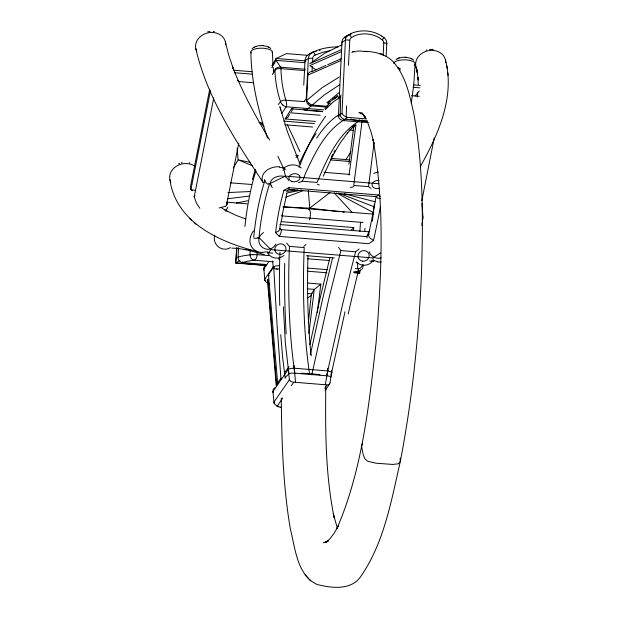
<?xml version="1.0" encoding="UTF-8"?>
<svg xmlns="http://www.w3.org/2000/svg" width="618" height="618" viewBox="0 0 618 618"><rect width="100%" height="100%" fill="white"/><g stroke="black" fill="none" stroke-linecap="round" stroke-linejoin="round"><path stroke-width="0.93" d="M399.946 70.452L399.954 68.567L397.42 67.354M362.519 119.977L361.654 120.34A5.114 4.874 41.9 0 1 360.657 120.541L344.126 119.197A5.075 4.836 41.4 0 1 340.224 114.956L340.68 96.006A5.075 4.836 41.6 0 1 341.059 94.902M325.771 386.459C325.315 430.275 325.331 474.616 334.207 517.722L333.233 513.666L337.413 528.32M329.178 384.334L329.919 383.121L329.062 384.674L326.968 384.983L324.829 388.374M307.98 255.937C306.991 288.676 307.718 321.499 310.893 354.114M327.702 368.274L327.741 370.939L325.284 384.751L295.512 382.326L294.029 365.532M366.459 118.888L347.849 117.374A5.724 5.562 57.3 0 1 346.165 116.987L343.577 115.442L341.993 113.449L345.416 40.162A3.893 0.649 8 0 1 349.796 40.255A3.438 3.337 55 0 1 351.542 37.474L353.434 36.57M346.173 116.972L346.582 105.91M256.995 254.701L257.096 252.098M250.367 249.996C249.68 253.233 249.494 259.684 254.16 260.217L273.21 261.777M415.126 63.839L413.697 85.415L411.256 103.144M309.626 374.392C303.484 332.453 302.588 289.881 304.203 247.579L289.425 246.373C287.818 288.428 288.699 331.294 294.848 373.187L310.491 374.477A5.114 1.159 2.1 0 1 311.433 374.624L312.183 374.786M348.467 65.323L349.765 40.278M359.305 119.73L360.047 120.186A5.114 4.874 41.8 0 0 361.09 120.58L361.97 120.726L361.607 124.797L353.743 185.439L368.513 186.644L371.086 188.413M311.789 53.055L308.204 54.708A7.71 7.339 58 0 0 305.037 60.502L303.755 85.176M307.107 101.445L306.227 99.336L308.359 58.54L305.037 60.502M326.536 107.146L311.209 105.894A5.029 4.882 54.9 0 1 306.574 100.518L307.903 75.079L340.487 60.773M312.028 71.819L312.314 66.365M312.507 62.781L312.739 58.347A3.862 3.747 55 0 1 315.134 55.048A3.901 0.919 70.1 0 0 313.017 52.09M344.991 37.01A6.759 6.381 56 0 0 341.939 42.418L338.425 115.852L341.993 113.449M383.129 55.62L383.786 43.059A3.438 3.337 55 0 0 382.318 39.985L380.541 38.779M386.134 56.223L386.798 43.538L386.551 44.303M360.51 222.287L359.869 231.603M364.968 228.413L364.767 231.665M194.261 196.771L196.424 203.268L199.9 208.289M265.454 265.477L235.69 263.052L236.648 247.88M237.034 247.71L235.69 263.052M238.656 247.748L238.069 257.15A116.06 11.263 3.6 0 1 250.228 254.848L250.931 254.732M353.589 230.676L353.782 227.571L281.391 221.661M360.116 270.136L359.545 273.148L353.782 272.677M286.876 193.65L282.287 214.577L282.403 213.959C282.48 219.877 277.969 229.023 280.873 229.409L279.452 228.397M421.986 203.476L422.905 216.748L421.947 225.601M422.279 223.955L422.905 216.748M280.155 229.139L278.788 230.985L275.589 232.592L279.282 236.4L368.668 243.693L373.519 240.58A199.506 27.084 -74.1 0 0 380.402 206.566M289.456 114.029L288.096 117.072L285.192 118.926L315.365 121.406M308.382 322.333L311.395 293.813L314.245 289.595L308.869 333.311M368.513 186.644L374.021 142.951M348.9 164.203L353.875 125.771M349.046 175.048L355.976 124.674M317.266 312.662L320.866 284.141L308.042 283.09M417.181 97.003L417.714 92.739M329.919 383.145L331.742 372.762L330.939 374.052M209.749 89.116L190.383 187.161L190.931 189.641L192.492 190.753M210.483 90.661L190.931 189.641L195.643 190.491M194.268 196.678L213.789 97.868M226.466 205.331L238.726 143.276M309.541 219.892C310.375 217.096 311.418 210.406 308.699 209.147M421.824 200.765L434.253 137.86M386.76 43.53A6.721 6.543 32.6 0 0 383.84 37.497L382.318 39.985M362.527 264.805C362.071 268.081 358.293 269.657 355.335 268.467M309.865 344.728L320.394 296.957L329.888 257.698M310.499 354.083L322.017 301.53L332.561 257.945M383.933 37.59L383.708 38.022M345.006 311.766L331.063 375.219M330.823 376.238L330.383 377.49M308.946 374.523L309.85 374.493A5.114 1.159 2.1 0 1 310.931 374.516L311.773 374.562L312.082 373.473L329.139 297.505L340.881 250.568L338.571 247.347M326.605 375.775L342.372 305.346L351.905 266.088L355.651 251.773L359.12 249M287.872 190.05L286.52 190.962L283.948 190.267A199.506 96.485 82 0 0 275.589 232.6M252.414 179.514L255.327 169.278M298.486 182.495C304.133 182.41 304.017 175.442 306.304 171.619C315.404 152.051 325.701 130.707 344.991 119.344M323.268 176.138L332.847 155.458M333.048 98.625C332.963 101.9 322.063 103.445 330.591 103.005M280.016 224.558L368.961 231.812L366.76 236.408L368.328 235.381L369.61 237.683L373.519 240.58M338.285 525.957L336.88 528.714C362.202 470.105 369.008 405.516 376.107 342.658C381.453 275.103 385.184 206.335 372.986 139.297L373.96 143.353L371.387 133.109L367.687 122.588M332.059 155.728L332.986 153.952M333.921 152.198L334.863 150.483M285.145 118.942L291.387 108.83L322.449 111.364M332.469 156.161L339.993 143.268L347.826 132.553M420.603 166.08C438.34 134.322 454.979 97.034 445.501 59.992M338.208 526.034L334.299 532.986L329.981 538.734L325.748 542.442L328.637 540.727M271.889 65.763L276.099 58.463L286.497 53.604L307.664 55.334M271.881 67.648L276.084 60.355L276.099 58.463L305.864 60.896M272.399 74.593L275.025 70.043A2.487 2.271 30 0 1 277.158 67.887M362.333 268.83L362.843 267.973M233.334 167.895L238.131 159.83L237.134 148.39M275.898 244.033C267.98 257.559 250.398 241.762 263.469 232.553M328.799 384.952L328.027 386.196M281.816 113.303L286.219 106.767L323.67 109.842M327.633 386.822L325.176 390.661M345.779 159.877L350.916 151.75M291.348 111.788L292.244 110.375M316.655 138.138C322.882 128.783 330.221 119.66 340.178 114.083M279.042 265.755A5.029 1.56 1.1 0 0 273.704 266.906L268.482 274.647L277.714 383.987M274.786 403.353A6.721 1.669 -2.7 0 1 273.967 402.117L272.932 391.534L288.374 369.224L289.386 379.838L291.086 381.576L293.766 382.272L291.325 385.64M280.24 407.131L278.618 406.659A3.438 1.066 1.1 0 1 277.613 405.632L282.75 398.007M272.7 261.028L273.125 266.93L264.743 279.321A7.648 2.078 -2.2 0 0 265.431 280.688M369.131 234.183L368.39 235.28A204.882 26.435 -74.4 0 0 375.875 197.621M268.39 262.271L263.863 268.946L264.743 279.321A3.87 3.608 34.2 0 0 267.895 282.92M277.188 383.616L280.981 378.046M278.347 104.535L280.827 101.113L283.824 100.101L304.844 101.63M226.319 209.734L227.215 208.351A1.908 0.711 -64.5 0 0 227.725 207.169M225.377 211.055L226.003 210.174M284.875 372.43L288.32 367.61M289.379 379.815L273.921 402.117A3.893 3.677 20.6 0 0 277.598 405.694M415.149 95.991L419.344 90.9M347.687 117.474L342.92 120.68L342.465 120.325M362.557 443.16L361.623 446.389L363.137 454.508L364.859 458.78L367.818 461.314L376.107 463.214L392.708 464.442L398.316 463.801L400.255 461.669C412.276 399.537 418.803 336.424 421.484 273.218C423.114 220.162 423.415 166.559 413.921 114.137C410.058 97.474 406.868 79.699 396.339 65.701C389.494 55.203 376.725 51.634 364.852 51.348M325.168 109.811L333.179 101.978L340.58 96.879M347.216 133.233L351.881 128.065M351.318 230.19L353.55 227.803M324.906 108.444L329.564 103.337L325.524 107.764M252.059 48.814L252.561 48.297M351.256 128.76L355.412 124.875M326.922 102.712L339.274 92.476M306.567 100.518L321.862 87.918L339.259 76.98M311.294 105.817L324.35 94.909L339.529 84.851M305.362 110.143L305.485 110.182A3.716 3.6 53.4 0 0 305.74 110.243L305.81 110.251A3.553 3.445 53.9 0 0 306.134 110.29L311.997 104.998L327.192 106.242M293.148 108.946L291.449 108.868M333.913 98.501L337.405 95.558M338.185 97.559L339.236 96.702M320.866 284.141L314.454 289.371L307.911 288.853M304.35 100.811L306.227 99.336M333.689 99.459L337.938 96.138M330.02 192.468L309.811 208.15L282.936 206.899M253.133 47.825L254.052 47.238L253.565 47.516M307.671 298.007L311.495 295.358M396.038 59.482L399.282 57.914L402.982 57.242L407.37 57.435L411.225 58.586M374.554 260.541L373.403 261.314L369.711 261.035M369.827 231.093L369.409 231.371M239.946 260.34L236.084 262.882L265.848 265.307M378.788 183.739L285.315 176.122L269.587 183.785A199.274 96.377 82 0 0 258.981 237.497L270.8 249.61L372.855 257.93L380.472 252.963M341.893 42.418L345.416 40.162M344.991 38.053A3.971 0.95 58.3 0 1 345.037 37.072L350.862 33.712M312.299 293.272L311.395 293.813L307.687 293.511M253.766 47.401L256.138 46.335L255.543 46.535M309.572 54.005C318.085 48.884 328.266 46.868 338.123 46.883M345.014 37.049L347.37 35.805M359.792 120.549C337.683 133.928 326.798 159.498 317.065 182.449L302.287 181.244M283.948 190.267L288.907 187.671L378.293 194.956L380.309 196.802M341.986 44.782L325.014 53.071L309.865 63.623L341.654 49.594M397.907 58.424L397.173 58.772M282.913 170.329L284.11 169.757L285.315 176.122M351.843 52.352L352.368 52.113M309.757 65.624L341.545 51.595M312.723 71.255L325.941 65.454M327.702 64.681L341.793 58.494M315.126 55.041L322.959 52.221L330.692 50.583M178.517 163.847L179.575 163.407M225.385 206.265L223.762 206.775M323.245 542.851L327.347 541.229M328.467 540.796L325.199 542.079L326.93 541.847M312.538 52.754L313.287 52.468M285.91 197.188L302.812 190.784M255.752 46.466L259.166 45.67L263.021 45.608L267.092 46.443L269.881 47.833M399.282 57.914L398.479 58.192M315.559 51.642L316.323 51.387M352.917 51.904L354.037 51.58M426.018 50.174L426.806 49.927M381.059 257.822C376.269 259.506 370.599 256.478 369.201 251.642M258.262 237.752L257.66 237.891M319.406 50.452L320.186 50.251M223.198 206.914L219.089 207.957M181.12 162.897L182.279 162.619M265.941 251.881L262.488 252.383M236.362 203.036L247.702 200.78M286.428 193.079L301.538 190.074M207.718 31.812L210.074 31.456M254.16 260.217L254.199 260.217A129.649 12.584 3.6 0 0 242.658 262.58A5.029 4.913 66.7 0 1 238.084 257.15M227.308 198.803L249.185 196.084M287.223 191.356L297.683 190.058M429.51 49.425L433.118 49.432L432.631 49.394M251.526 254.67L251.487 254.67A8.088 0.842 0.4 0 0 250.908 254.724M380.364 198.532L377.382 198.077L376.092 196.346M252.438 254.593L253.504 254.546M277.814 268.9L277.845 268.9A4.241 1.329 1.1 0 1 279.066 268.876M227.918 192.577L249.881 191.534M288.088 189.711L294.778 189.394M231.773 248.142L237.335 248.366L246.783 249.857M301.12 373.264L302.333 373.28A32.236 10.707 0.8 0 1 307.1 373.496L315.945 374.245A28.698 9.533 0.8 0 1 318.958 374.632L320.054 374.809M263.021 45.608L262.179 45.554M405.964 57.265L405.122 57.211M230.46 182.858L251.557 184.458M362.611 222.457L281.29 215.829M294.825 373.179L293.959 373.133A5.075 1.151 2.3 0 0 289.116 373.658M256.941 254.624L269.124 255.62M311.773 374.562L326.605 375.775M352.747 51.588L355.582 51.819M380.116 53.82L382.001 53.975M398.038 68.405L399.954 68.567M304.89 62.704L276.084 60.355L280.742 67.432M277.698 67.679A2.518 0.912 0.4 0 1 280.487 67.2L305.408 69.224M281.399 103.43L281.368 103.384A8.088 7.346 37.6 0 1 280.958 102.688L280.472 101.507A116.06 106.026 30 0 1 274.964 70.043A5.029 1.815 0.4 0 1 281.005 68.668L305.029 70.622M233.758 70.228L252.02 71.711M413.504 84.882L420.232 85.431M234.307 72.708L252.569 74.199M413.087 87.285L419.815 87.833M238.224 81.53L253.55 82.781M411.588 95.666L419.251 96.292M334.315 97.667L336.177 97.814M306.134 110.298L322.588 111.634M290.236 112.793L320.124 115.234M361.97 120.726L367.509 121.182M343.06 120.556L368.258 122.611M283.724 121.082L314.392 123.585M352.291 126.675L354.122 126.821M258.988 122.65L262.82 122.967M284.852 124.759L312.623 127.022M349.015 129.989L353.805 130.383M295.759 155.52L298.656 155.751M330.877 158.37L349.718 159.907M295.914 157.103L297.83 157.258M330.406 159.915L350.522 161.553M285.81 169.201L283.901 169.046L277.907 156.277M324.01 172.314L349.796 174.415M289.487 189.587L376.022 196.64M226.149 202.117L247.246 203.847M283.515 206.814L373.195 214.114M281.12 229.641L366.752 236.624L367.162 237.945M340.873 250.568L355.651 251.773M267.416 252.499L269.324 252.654M306.574 255.69L334.261 257.953M371.511 260.989L373.419 261.144M267.942 252.739L272.638 253.125M307.401 258.741L329.502 260.541M356.092 262.712L357.807 262.851M242.704 262.58L266.729 264.543M353.929 271.65L356.601 271.866A5.029 4.913 66.7 0 0 361.352 269.147M307.409 268.058L327.525 269.703M354.176 272.515L359.939 272.978L358.193 270.761M307.47 271.194L326.883 272.777M294.137 368.204L327.741 370.939M326.628 375.775L327.463 375.86A5.075 1.151 2 0 1 330.661 376.91M286.204 106.79L286.142 106.783A5.632 5.207 34.3 0 1 283.075 105.184M276.841 268.869L276.192 268.768M279.344 167.069L284.334 168.343M339.483 211.704L309.811 208.15L308.305 190.607M342.357 212.044L344.272 212.275M213.256 31.503L214.461 31.696M238.579 257.389L238.069 257.258M250.414 162.387L238.131 159.83L252.314 165.694M377.683 261.777L373.736 260.417M244.79 249.425L250.321 250.63M248.328 250.19L264.334 254.608M344.365 193.843L375.08 201.762M189.201 162.75L189.826 162.913M352.445 119.591L350.738 119.027M257.868 251.704C220.433 242.457 175.775 222.696 169.911 179.606M245.763 218.965L236.802 215.682L224.743 209.888M338.533 193.125L374.338 206.814M362.303 113.727L358.965 112.445L363.152 114.353L361.391 113.024L365.338 117.443L362.055 113.117L365.338 117.443M268.274 46.914L268.845 47.2M411.781 58.864L411.209 58.571L412.793 59.482M336.486 192.97L373.62 212.692M310.298 104.481L310.321 104.488A4.241 4.117 55.7 0 0 311.997 105.006M268.992 183.43L268.482 183.121M221.623 207.864L227.123 211.24M281.267 398.054C281.746 441.87 282.982 485.926 290.398 529.201C295.381 548.413 296.794 574.717 316.957 584.45C331.171 587.996 350.074 590.677 360.248 577.258C383.987 543.369 391.248 501.221 400.255 461.669L400.209 458.108M381.87 36.238L383.817 37.528M274.214 267.98L273.125 266.93M310.537 66.149L316.022 69.811M309.448 103.948L308.822 103.453M357.258 271.449L359.545 273.148M272.353 187.571C264.102 178.563 284.713 170.862 288.544 180.402M282.998 105.261L282.132 104.403M270.336 48.189L270.769 48.575M189.394 218.309L191.425 220.139M194.16 222.596L196.192 224.419M413.666 60.224L413.241 59.838M289.379 246.327L286.52 243.083M259.993 122.426L264.01 126.574M266.829 251.758L267.733 252.7M334.199 192.839L352.245 212.6M305.076 574.771L310.669 581.005M237.683 80.247L238.741 81.785M263.214 182.65C235.813 140.927 207.107 97.953 195.798 48.629M364.01 115.682L365.887 118.841M269.695 140.093C255.798 116.609 242.511 92.607 232.654 67.107L233.581 69.51L228.637 54.948L225.439 42.039M287.416 124.867L299.954 151.642M299.923 163.87L287.339 131.541L280.108 107.439M289.409 189.44L288.93 187.756M226.821 202.681L227.061 203.577M267.532 138.1C258.054 110.375 251.333 81.421 250.869 52.02M279.877 106.543L280.796 110.197M226.327 204.272L226.42 204.666M227.316 204.674L227.092 203.685M415.868 66.574L417.405 73.272L417.073 70.815L418.293 80.008L417.969 77.559L418.247 84.527M373.002 258.556L373.473 261.074M331.48 156.223L331.796 158.108M446.891 66.072L447.216 68.528M447.78 72.831L448.104 75.28M311.016 354.006L311.217 355.821M273.179 67.424L273.72 72.847M267.841 279.181L276.679 385.431M267.432 279.792L276.269 386.041M280.989 379.328L277.026 324.404L273.704 266.906M280.75 334.686L282.665 357.698L285.122 377.637L288.861 373.851L285.369 343.098L283.353 306.737M272.971 64.712L272.376 52.059M278.965 258.517L279.035 259.676M253.766 237.065A204.481 97.737 82.3 0 1 264.937 180.441M268.289 184.388A5.323 3.955 48.9 0 1 264.427 179.544M378.278 194.871A5.222 2.063 -67.7 0 1 375.257 196.261M281.198 229.51A5.222 1.653 -65.2 0 1 279.266 236.339M270.784 249.579A5.338 1.553 -65.1 0 1 267.949 252.785M257.644 238A5.323 2.256 -18.7 0 1 253.728 238.015M259.104 237.806A5.114 4.519 -27.8 0 1 258.332 238.077M271.642 185.076A5.114 0.672 34.6 0 1 271.696 185.176M244.921 226.497A220.819 105.547 82.3 0 1 255.96 170.607M352.445 119.606A32.236 31.394 59.6 0 0 357.08 120.464L365.941 121.105A28.698 27.949 59.6 0 0 367.501 121.074M356.331 51.201A31.186 30.375 59.6 0 1 359.977 51.078L366.752 51.541A39.521 38.494 59.6 0 1 367.27 51.618M325.269 384.782A5.724 1.769 1.2 0 1 326.891 384.991M293.751 382.218A5.724 1.839 1 0 1 295.551 382.279M273.032 391.518A3.947 3.747 23.8 0 1 275.342 387.548M273.48 392.631A6.759 1.645 -2.7 0 1 272.978 391.534M281.499 407.548A28.93 8.984 1.1 0 1 280.101 407.177M327.718 370.985A4.766 1.128 8.4 0 1 331.92 372.785M331.449 370.499A3.886 3.654 36.5 0 1 331.627 372.731M288.181 369.224A4.766 0.935 -3.9 0 1 294.083 368.243M288.49 369.209A3.886 3.654 36.5 0 1 288.93 366.744M278.618 406.683A3.955 2.673 -70.8 0 1 276.362 405.663M264.187 270.105A7.71 2.086 -2.2 0 1 263.863 268.946A3.909 3.646 34.2 0 1 265.454 265.531M277.721 269.216A3.886 2.325 -12.4 0 1 276.671 269.131M275.744 269.023A7.022 3.198 -7.4 0 1 273.952 268.058M269.178 283.979A3.862 1.197 1.1 0 1 268.506 283.592M269.139 275.589A3.816 1.182 1.1 0 1 268.444 275.064M348.228 313.967A220.865 23.716 -77.6 0 1 358.61 270.074M279.769 305.501A220.865 57.961 86.7 0 1 279.993 252.036M305.848 244.589A8.351 2.271 -41 0 1 303.793 246.435M285.215 378.208A5.075 1.143 2.2 0 1 285.029 377.984M286.142 333.905A239.606 56.099 87.1 0 1 284.689 263.407M362.781 222.186A5.153 3.453 -44.6 0 1 362.982 222.264M363.353 264.898A116.06 11.263 3.6 0 1 362.534 266.891M357.984 268.683A129.649 12.584 3.6 0 1 356.648 271.874M356.486 271.85A2.526 0.479 -85.3 0 1 356.269 271.117M242.573 262.573A2.526 0.518 -84 0 1 242.318 261.8M357.984 268.598A5.16 0.641 -87.1 0 1 357.667 262.866M257.15 254.686A5.16 2.472 -83.4 0 1 254.207 260.132M252.631 254.848A8.459 0.888 0.4 0 1 253.434 254.801M253.905 254.662A5.632 0.742 2.5 0 1 256.887 254.716M230.468 247.609A10.753 10.506 66.9 0 1 214.709 235.219M283.986 255.458A10.745 10.043 -25.3 0 1 267.254 251.951M372.739 261.182A10.745 10.043 -25.3 0 1 356.308 261.877M170.916 182.31A15.18 12.684 -12.2 0 1 176.022 166.474A15.18 12.684 -12.2 0 1 194.994 166.342M262.488 252.484A13.874 12.561 -31.4 0 1 250.421 237.111M250.468 237.111A15.156 13.72 -35.7 0 1 253.619 230.8M381.159 262.071A13.874 12.955 -11.7 0 1 377.66 261.885M226.281 205.771A1.908 1.035 -15 0 1 225.446 206.304M194.122 196.794A2.511 1.367 -15 0 1 194.917 195.636M417.559 70.437A15.18 12.777 -12.6 0 1 427.077 51.016A15.18 12.777 -12.6 0 1 445.748 62.735M196.802 51.348A15.18 12.777 -12.6 0 1 207.772 32.885A15.18 12.777 -12.6 0 1 225.678 44.797M279.436 166.821A13.874 9.803 -12.7 0 0 262.14 177.822A15.156 10.406 -14.1 0 0 263.299 182.611M393.666 63.314A10.753 3.893 0.4 0 1 406.907 59.954A10.753 3.893 0.4 0 1 414.33 65.253M373.766 173.503A10.745 7.493 -6 0 1 378.409 172.128M379.715 188.235A5.693 4.079 -6.6 0 1 372.028 185.091A5.693 4.079 -6.6 0 1 379.058 180.479M251.217 52.993A10.753 3.893 0.4 0 1 261.445 48.189A10.753 3.893 0.4 0 1 272.121 52.993M283.144 168.838A10.745 7.493 -6 0 1 301.267 167.98M280.742 67.107A2.526 0.44 -86.9 0 1 280.966 68.737M280.487 67.169A2.526 0.44 -86.9 0 1 280.595 67.045M280.966 68.66A129.649 118.44 30 0 0 285.833 100.07L285.817 100.147A5.16 1.499 77.2 0 1 286.273 106.945M282.194 104.311A8.459 7.686 37.6 0 1 281.484 103.384M299.174 163.955A220.865 74.477 -85.9 0 1 316.146 133.573M319.297 184.813A8.351 3.244 66.7 0 1 317.335 184.187M299.019 167.447A239.606 76.516 -84.5 0 1 325.632 116.323M372.415 221.159A220.865 7.192 -84.8 0 1 374.307 204.21M353.875 186.435A8.351 5.516 -50.2 0 1 350.298 187.393M307.888 75.079A3.816 3.7 55 0 1 311.572 71.642M305.269 110.259A3.839 3.476 -8.3 0 1 303.863 109.139M309.379 54.739A3.909 0.896 69.4 0 1 309.587 54.06M312.994 52.028A7.648 7.285 58.2 0 0 308.374 58.54A3.87 0.595 3 0 1 312.747 58.339M305.624 61.105A3.909 0.603 3 0 1 305.114 60.51M310.406 104.148A3.886 1.406 31.3 0 1 309.718 103.724M309.139 103.299A7.022 3.685 30.7 0 1 307.47 101.452M347.285 35.628A34.809 33.789 55 0 1 351.348 33.99M345.462 40.162A6.721 6.35 56.5 0 1 348.776 34.639A3.955 0.919 59.8 0 1 351.534 37.482M341.955 42.959A3.947 0.711 7.1 0 1 342.001 42.441M350.808 33.588A34.16 33.163 55 0 1 381.932 36.13M353.349 36.385A28.93 28.08 55 0 1 380.642 38.61M343.044 120.348A4.766 4.419 53.6 0 1 338.247 115.86M338.981 116.57A3.886 0.695 2.7 0 1 338.533 115.867M383.832 43.028A3.893 0.518 -2 0 1 386.76 43.438M279.328 254.392A5.693 5.268 -23.1 0 0 285.701 247.076A5.693 5.268 -23.1 0 0 276.13 245.848A5.693 5.268 -23.1 0 0 279.328 254.392M362.689 261.198A5.693 5.268 -23.1 0 0 368.853 253.728A5.693 5.268 -23.1 0 0 359.236 252.747A5.693 5.268 -23.1 0 0 362.689 261.198M291.99 181.553A5.693 4.079 -6.6 0 0 300.147 177.15A5.693 4.079 -6.6 0 0 291.325 174.523A5.693 4.079 -6.6 0 0 291.99 181.553"/></g></svg>
